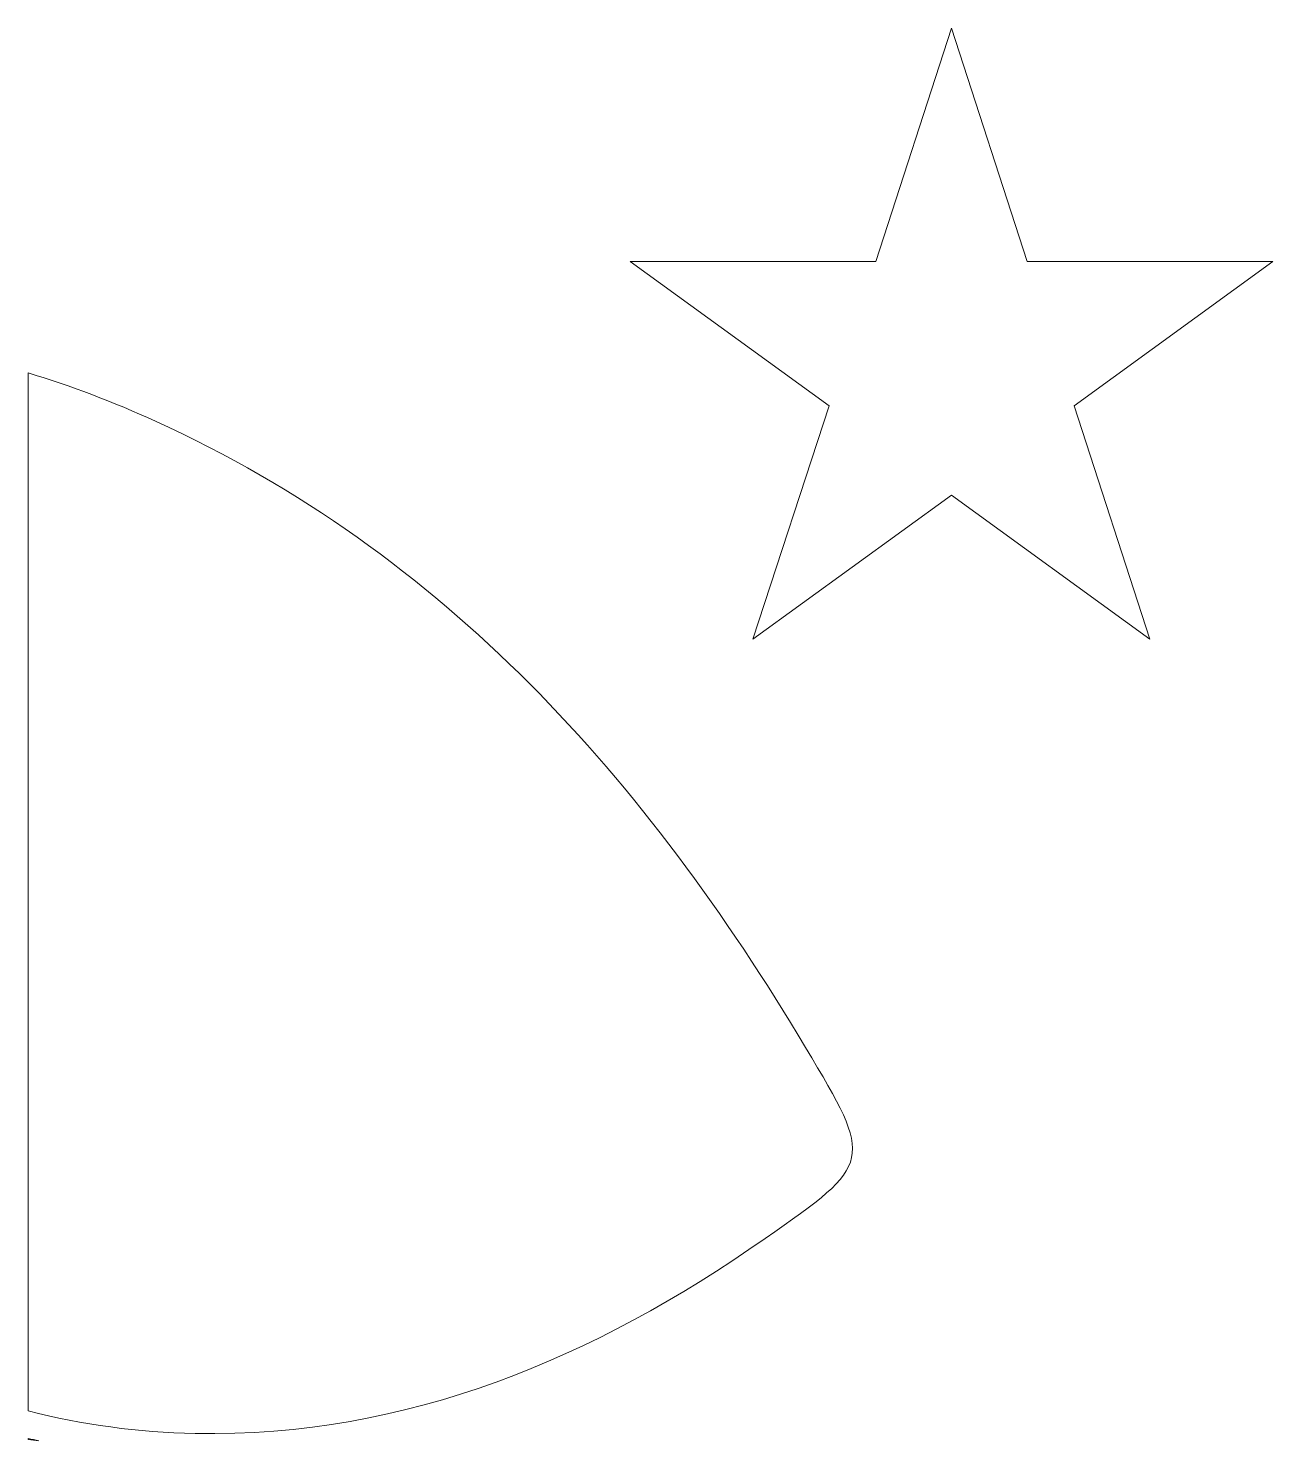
# Model space of a CAD drawing. Extents: x 419 to 2590, y -2736 to -264.
# Drawn here: x 2145.7 to 2397.3, y -2057.1 to -1771.5 of the extents above; entities that cross this region are included whole.
import ezdxf

# ---------------------------------------------------------------- set-up
doc = ezdxf.new("R2010")
doc.units = 0
doc.header["$MEASUREMENT"] = 0
doc.layers.add('Layer 1', color=7, linetype='Continuous')

# ---------------------------------------------------------------- blocks, each defined once
blk = doc.blocks.new('block 2')
at = {"layer": 'Layer 1', "lineweight": 0}
blk.add_lwpolyline([(2372.46, -1895.03), (2332.36, -1865.9), (2292.21, -1895.03), (2307.59, -1847.86), (2267.42, -1818.71), (2317.06, -1818.71), (2332.36, -1771.53), (2347.67, -1818.71), (2397.29, -1818.71), (2357.14, -1847.86), (2372.46, -1895.03)], dxfattribs=at)
for points, knots in [([(2294.65, -2016.2), (2260.02, -2040.31), (2222.69, -2056.35), (2179.42, -2055.61), (2167.96, -2055.39), (2156.66, -2053.82), (2145.71, -2051.05), (2145.71, -2051.05), (2145.71, -1841.2), (2145.71, -1841.2), (2154.3, -1843.8), (2162.88, -1847.07), (2171.43, -1850.96), (2230.09, -1877.66), (2270.54, -1923.51), (2302.86, -1977.58), (2316.69, -2000.67), (2316.54, -2000.95), (2294.65, -2016.2)], [0, 0, 0, 0, 1, 1, 1, 2, 2, 2, 3, 3, 3, 4, 4, 4, 5, 5, 5, 6, 6, 6, 6]), ([(2145.71, -2056.84), (2145.71, -2056.84), (2145.71, -2056.59), (2145.71, -2056.59), (2146.42, -2056.76), (2147.15, -2056.91), (2147.87, -2057.07), (2147.15, -2057), (2146.43, -2056.91), (2145.71, -2056.84)], [0, 0, 0, 0, 1, 1, 1, 2, 2, 2, 3, 3, 3, 3])]:
    blk.add_open_spline(points, degree=3, knots=knots, dxfattribs=at)

msp = doc.modelspace()

# ---------------------------------------------------------------- block references
at = {"layer": 'Layer 1'}
msp.add_blockref('block 2', (0, 0), dxfattribs=at)

doc.saveas('drawing.dxf')
